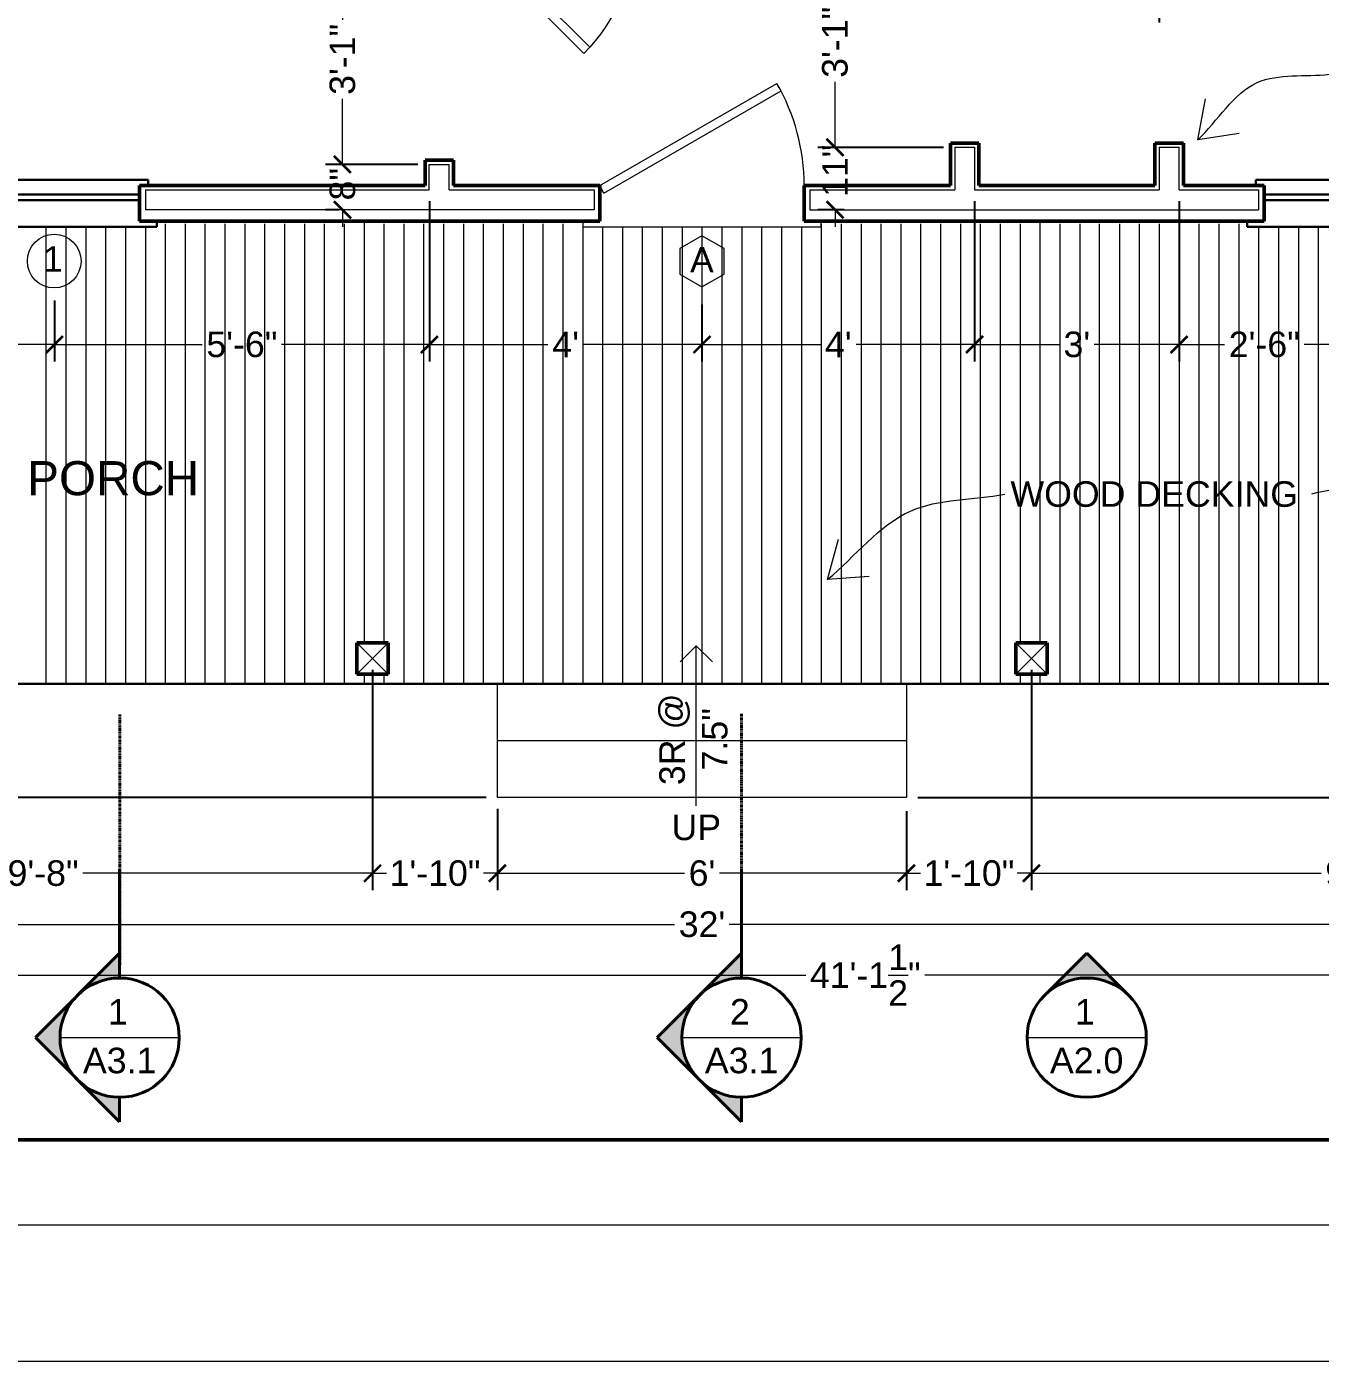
# Model space of a CAD drawing. Header units: inches. Extents: x -4969 to 16721, y 2489 to 24693.
# Drawn here: x 373.1 to 600.9, y 6902.5 to 7137.5 of the extents above; entities that cross this region are included whole.
import ezdxf

# ---------------------------------------------------------------- set-up
doc = ezdxf.new("R2010")
doc.units = ezdxf.units.IN
doc.header["$MEASUREMENT"] = 0
doc.linetypes.add('CENTER', pattern=[2, 1.25, -0.25, 0.25, -0.25])
doc.layers.get('0').update_dxf_attribs({"lineweight": 5})
doc.layers.add('0-NPLT', color=1, linetype='Continuous', plot=False)
for name, color, linetype, lineweight in [('1', 1, 'Continuous', 9), ('2', 6, 'Continuous', 20), ('3', 3, 'Continuous', 30), ('5', 4, 'Continuous', 50), ('A-DIMSx', 7, 'Continuous', 9), ('A-LINK', 7, 'Continuous', 40), ('A-SYMB', 7, 'Continuous', 20), ('A-TEXTx', 7, 'Continuous', 20)]:
    doc.layers.add(name, color=color, linetype=linetype, lineweight=lineweight)
doc.styles.get("Standard").update_dxf_attribs({"font": 'Arial.ttf'})
doc.dimstyles.get("Standard").update_dxf_attribs({"dimtxt": 3, "dimasz": 2, "dimexe": 0.03125, "dimexo": 0.0625, "dimgap": 0.03125, "dimtad": 0, "dimtoh": 1, "dimdec": 4, "dimlfac": 0.99985, "dimzin": 0, "dimdsep": 46, "dimlunit": 4, "dimtxsty": 'Standard', "dimblk": 'ARCHTICK', "dimblk1": 'ARCHTICK', "dimblk2": 'ARCHTICK', "dimcen": 0.09, "dimclrt": 256, "dimadec": 0, "dimazin": 0, "dimtfac": 1, "dimtdec": 4, "dimtofl": 0, "dimtmove": 0, "dimatfit": 3, "dimfxl": 1, "dimtolj": 1, "dimtzin": 0, "dimarcsym": 0})

# ---------------------------------------------------------------- blocks, each defined once
blk = doc.blocks.new('window plan 30')
at = {"layer": '1'}
for p, q in [((181.69, 1684.26), (181.69, 1680.76)), ((213.69, 1684.26), (213.69, 1680.76))]:
    blk.add_line(p, q, dxfattribs=at)
at = {"layer": '3'}
for p, q in [((181.19, 1685.01), (181.19, 1686.01)), ((181.19, 1686.01), (214.19, 1686.01)), ((214.19, 1686.01), (214.19, 1685.01)), ((212.69, 1683.48), (182.69, 1683.48)), ((212.69, 1682.48), (182.69, 1682.48)), ((179.69, 1677.76), (179.69, 1678.76)), ((215.69, 1678.76), (215.69, 1677.76)), ((215.69, 1677.76), (179.69, 1677.76))]:
    blk.add_line(p, q, dxfattribs=at)
at = {"layer": '5'}
for p, q in [((182.69, 1685.01), (182.69, 1678.76)), ((212.69, 1685.01), (212.69, 1678.76))]:
    blk.add_line(p, q, dxfattribs=at)
blk = doc.blocks.new('_ArchTick')
at = {"color": 0, "linetype": 'ByBlock', "lineweight": 0, "const_width": 0.15}
blk.add_lwpolyline([(-0.5, -0.5), (0.5, 0.5)], dxfattribs=at)
blk = doc.blocks.new('*D30')
at = {"layer": 'A-DIMSx', "color": 0, "lineweight": -2, "ltscale": 0.1, "transparency": 16777216}
for p, q in [((540, 7106.77), (540, 7078.55)), ((576, 7106.77), (576, 7078.55))]:
    blk.add_line(p, q, dxfattribs=at)
at = {"layer": 'A-DIMSx', "color": 0, "lineweight": 5, "ltscale": 0.1, "transparency": 16777216}
for p, q in [((540, 7081.55), (554.93, 7081.55)), ((576, 7081.55), (561.07, 7081.55))]:
    blk.add_line(p, q, dxfattribs=at)
at = {"layer": 'Defpoints', "color": 0, "ltscale": 0.1, "transparency": 16777216}
for p in [(540, 7108.77), (576, 7108.77), (576, 7081.55)]:
    blk.add_point(p, dxfattribs=at)
at = {"layer": 'A-DIMSx', "color": 0, "lineweight": 5, "ltscale": 0.1, "transparency": 16777216, "xscale": 3, "yscale": 3, "zscale": 3, "rotation": 180}
blk.add_blockref('_ArchTick', (540, 7081.55), dxfattribs=at)
at = {"layer": 'A-DIMSx', "color": 0, "lineweight": 5, "ltscale": 0.1, "transparency": 16777216, "xscale": 3, "yscale": 3, "zscale": 3}
blk.add_blockref('_ArchTick', (576, 7081.55), dxfattribs=at)
at = {"layer": 'A-DIMSx', "ltscale": 0.1, "transparency": 16777216, "insert": (558, 7081.55), "char_height": 4.5, "attachment_point": 5}
blk.add_mtext("\\A1;3'", dxfattribs=at)
blk = doc.blocks.new('*D31')
at = {"layer": 'A-DIMSx', "color": 0, "lineweight": -2, "ltscale": 0.1, "transparency": 16777216}
for p, q in [((300, 7103.27), (300, 6976.44)), ((684, 7103.27), (684, 6976.44))]:
    blk.add_line(p, q, dxfattribs=at)
at = {"layer": 'A-DIMSx', "color": 0, "lineweight": 5, "ltscale": 0.1, "transparency": 16777216}
for p, q in [((300, 6979.44), (487.18, 6979.44)), ((684, 6979.44), (496.81, 6979.44))]:
    blk.add_line(p, q, dxfattribs=at)
at = {"layer": 'Defpoints', "color": 0, "ltscale": 0.1, "transparency": 16777216}
for p in [(300, 7105.27), (684, 7105.27), (684, 6979.44)]:
    blk.add_point(p, dxfattribs=at)
at = {"layer": 'A-DIMSx', "color": 0, "lineweight": 5, "ltscale": 0.1, "transparency": 16777216, "xscale": 3, "yscale": 3, "zscale": 3}
for p, rotation in [((300, 6979.44), 270), ((684, 6979.44), 90)]:
    blk.add_blockref('_ArchTick', p, dxfattribs=dict(at, rotation=rotation))
at = {"layer": 'A-DIMSx', "ltscale": 0.1, "transparency": 16777216, "insert": (492, 6979.44), "char_height": 4.5, "attachment_point": 5}
blk.add_mtext("\\A1;32'", dxfattribs=at)
blk = doc.blocks.new('*D33')
at = {"layer": 'A-DIMSx', "color": 0, "lineweight": -2, "ltscale": 0.1, "transparency": 16777216}
for p, q in [((318, 7024.27), (318, 6985.44)), ((434, 7024.27), (434, 6985.44))]:
    blk.add_line(p, q, dxfattribs=at)
at = {"layer": 'A-DIMSx', "color": 0, "lineweight": 5, "ltscale": 0.1, "transparency": 16777216}
for p, q in [((318, 6988.44), (369.02, 6988.44)), ((434, 6988.44), (382.98, 6988.44))]:
    blk.add_line(p, q, dxfattribs=at)
at = {"layer": 'Defpoints', "color": 0, "ltscale": 0.1, "transparency": 16777216}
for p in [(318, 7026.27), (434, 7026.27), (434, 6988.44)]:
    blk.add_point(p, dxfattribs=at)
at = {"layer": 'A-DIMSx', "color": 0, "lineweight": 5, "ltscale": 0.1, "transparency": 16777216, "xscale": 3, "yscale": 3, "zscale": 3, "rotation": 180}
blk.add_blockref('_ArchTick', (318, 6988.44), dxfattribs=at)
at = {"layer": 'A-DIMSx', "color": 0, "lineweight": 5, "ltscale": 0.1, "transparency": 16777216, "xscale": 3, "yscale": 3, "zscale": 3}
blk.add_blockref('_ArchTick', (434, 6988.44), dxfattribs=at)
at = {"layer": 'A-DIMSx', "ltscale": 0.1, "transparency": 16777216, "insert": (376, 6988.44), "char_height": 4.5, "attachment_point": 5}
blk.add_mtext('\\A1;9\'-8"', dxfattribs=at)
blk = doc.blocks.new('*D34')
at = {"layer": 'A-DIMSx', "color": 0, "lineweight": -2, "ltscale": 0.1, "transparency": 16777216}
for p, q in [((434, 7024.27), (434, 6985.44)), ((456, 6999.76), (456, 6985.44))]:
    blk.add_line(p, q, dxfattribs=at)
at = {"layer": 'A-DIMSx', "color": 0, "lineweight": 5, "ltscale": 0.1, "transparency": 16777216}
for p, q in [((434, 6988.44), (436.48, 6988.44)), ((456, 6988.44), (453.51, 6988.44))]:
    blk.add_line(p, q, dxfattribs=at)
at = {"layer": 'Defpoints', "color": 0, "ltscale": 0.1, "transparency": 16777216}
for p in [(434, 7026.27), (456, 7001.76), (456, 6988.44)]:
    blk.add_point(p, dxfattribs=at)
at = {"layer": 'A-DIMSx', "color": 0, "lineweight": 5, "ltscale": 0.1, "transparency": 16777216, "xscale": 3, "yscale": 3, "zscale": 3, "rotation": 180}
blk.add_blockref('_ArchTick', (434, 6988.44), dxfattribs=at)
at = {"layer": 'A-DIMSx', "color": 0, "lineweight": 5, "ltscale": 0.1, "transparency": 16777216, "xscale": 3, "yscale": 3, "zscale": 3}
blk.add_blockref('_ArchTick', (456, 6988.44), dxfattribs=at)
at = {"layer": 'A-DIMSx', "ltscale": 0.1, "transparency": 16777216, "insert": (445, 6988.44), "char_height": 4.5, "attachment_point": 5}
blk.add_mtext('\\A1;1\'-10"', dxfattribs=at)
blk = doc.blocks.new('*D35')
at = {"layer": 'A-DIMSx', "color": 0, "lineweight": -2, "ltscale": 0.1, "transparency": 16777216}
for p, q in [((456, 6999.76), (456, 6985.44)), ((528, 6999.4), (528, 6985.44))]:
    blk.add_line(p, q, dxfattribs=at)
at = {"layer": 'A-DIMSx', "color": 0, "lineweight": 5, "ltscale": 0.1, "transparency": 16777216}
for p, q in [((456, 6988.44), (488.91, 6988.44)), ((528, 6988.44), (495.08, 6988.44))]:
    blk.add_line(p, q, dxfattribs=at)
at = {"layer": 'Defpoints', "color": 0, "ltscale": 0.1, "transparency": 16777216}
for p in [(456, 7001.76), (528, 7001.4), (528, 6988.44)]:
    blk.add_point(p, dxfattribs=at)
at = {"layer": 'A-DIMSx', "color": 0, "lineweight": 5, "ltscale": 0.1, "transparency": 16777216, "xscale": 3, "yscale": 3, "zscale": 3, "rotation": 180}
blk.add_blockref('_ArchTick', (456, 6988.44), dxfattribs=at)
at = {"layer": 'A-DIMSx', "color": 0, "lineweight": 5, "ltscale": 0.1, "transparency": 16777216, "xscale": 3, "yscale": 3, "zscale": 3}
blk.add_blockref('_ArchTick', (528, 6988.44), dxfattribs=at)
at = {"layer": 'A-DIMSx', "ltscale": 0.1, "transparency": 16777216, "insert": (492, 6988.44), "char_height": 4.5, "attachment_point": 5}
blk.add_mtext("\\A1;6'", dxfattribs=at)
blk = doc.blocks.new('*D36')
at = {"layer": 'A-DIMSx', "color": 0, "lineweight": -2, "ltscale": 0.1, "transparency": 16777216}
for p, q in [((550, 7024.27), (550, 6985.44)), ((528, 6999.4), (528, 6985.44))]:
    blk.add_line(p, q, dxfattribs=at)
at = {"layer": 'A-DIMSx', "color": 0, "lineweight": 5, "ltscale": 0.1, "transparency": 16777216}
for p, q in [((528, 6988.44), (530.48, 6988.44)), ((550, 6988.44), (547.51, 6988.44))]:
    blk.add_line(p, q, dxfattribs=at)
at = {"layer": 'Defpoints', "color": 0, "ltscale": 0.1, "transparency": 16777216}
for p in [(550, 7026.27), (528, 7001.4), (550, 6988.44)]:
    blk.add_point(p, dxfattribs=at)
at = {"layer": 'A-DIMSx', "color": 0, "lineweight": 5, "ltscale": 0.1, "transparency": 16777216, "xscale": 3, "yscale": 3, "zscale": 3, "rotation": 180}
blk.add_blockref('_ArchTick', (528, 6988.44), dxfattribs=at)
at = {"layer": 'A-DIMSx', "color": 0, "lineweight": 5, "ltscale": 0.1, "transparency": 16777216, "xscale": 3, "yscale": 3, "zscale": 3}
blk.add_blockref('_ArchTick', (550, 6988.44), dxfattribs=at)
at = {"layer": 'A-DIMSx', "ltscale": 0.1, "transparency": 16777216, "insert": (539, 6988.44), "char_height": 4.5, "attachment_point": 5}
blk.add_mtext('\\A1;1\'-10"', dxfattribs=at)
blk = doc.blocks.new('*D37')
at = {"layer": 'A-DIMSx', "color": 0, "lineweight": -2, "ltscale": 0.1, "transparency": 16777216}
for p, q in [((550, 7024.27), (550, 6985.44)), ((666, 7024.27), (666, 6985.44))]:
    blk.add_line(p, q, dxfattribs=at)
at = {"layer": 'A-DIMSx', "color": 0, "lineweight": 5, "ltscale": 0.1, "transparency": 16777216}
for p, q in [((550, 6988.44), (601.02, 6988.44)), ((666, 6988.44), (614.98, 6988.44))]:
    blk.add_line(p, q, dxfattribs=at)
at = {"layer": 'Defpoints', "color": 0, "ltscale": 0.1, "transparency": 16777216}
for p in [(550, 7026.27), (666, 7026.27), (666, 6988.44)]:
    blk.add_point(p, dxfattribs=at)
at = {"layer": 'A-DIMSx', "color": 0, "lineweight": 5, "ltscale": 0.1, "transparency": 16777216, "xscale": 3, "yscale": 3, "zscale": 3, "rotation": 180}
blk.add_blockref('_ArchTick', (550, 6988.44), dxfattribs=at)
at = {"layer": 'A-DIMSx', "color": 0, "lineweight": 5, "ltscale": 0.1, "transparency": 16777216, "xscale": 3, "yscale": 3, "zscale": 3}
blk.add_blockref('_ArchTick', (666, 6988.44), dxfattribs=at)
at = {"layer": 'A-DIMSx', "ltscale": 0.1, "transparency": 16777216, "insert": (608, 6988.44), "char_height": 4.5, "attachment_point": 5}
blk.add_mtext('\\A1;9\'-8"', dxfattribs=at)
blk = doc.blocks.new('*D39')
at = {"layer": 'A-DIMSx', "color": 0, "lineweight": -2, "ltscale": 0.1, "transparency": 16777216}
for p, q in [((576, 7106.77), (576, 7078.55)), ((606, 7089.28), (606, 7078.55))]:
    blk.add_line(p, q, dxfattribs=at)
at = {"layer": 'A-DIMSx', "color": 0, "lineweight": 5, "ltscale": 0.1, "transparency": 16777216}
for p, q in [((576, 7081.55), (583.98, 7081.55)), ((606, 7081.55), (598.02, 7081.55))]:
    blk.add_line(p, q, dxfattribs=at)
at = {"layer": 'Defpoints', "color": 0, "ltscale": 0.1, "transparency": 16777216}
for p in [(576, 7108.77), (606, 7091.28), (576, 7081.55)]:
    blk.add_point(p, dxfattribs=at)
at = {"layer": 'A-DIMSx', "color": 0, "lineweight": 5, "ltscale": 0.1, "transparency": 16777216, "xscale": 3, "yscale": 3, "zscale": 3, "rotation": 180}
blk.add_blockref('_ArchTick', (576, 7081.55), dxfattribs=at)
at = {"layer": 'A-DIMSx', "color": 0, "lineweight": 5, "ltscale": 0.1, "transparency": 16777216, "xscale": 3, "yscale": 3, "zscale": 3}
blk.add_blockref('_ArchTick', (606, 7081.55), dxfattribs=at)
at = {"layer": 'A-DIMSx', "ltscale": 0.1, "transparency": 16777216, "insert": (591, 7081.55), "char_height": 4.5, "attachment_point": 5}
blk.add_mtext('\\A1;2\'-6"', dxfattribs=at)
blk = doc.blocks.new('*D40')
at = {"layer": 'A-DIMSx', "color": 0, "lineweight": 5, "ltscale": 0.1, "transparency": 16777216}
for p, q in [((515.42, 7116.27), (515.42, 7119.27)), ((515.42, 7105.27), (515.42, 7102.27))]:
    blk.add_line(p, q, dxfattribs=at)
at = {"layer": 'A-DIMSx', "color": 0, "lineweight": -2, "ltscale": 0.1, "transparency": 16777216}
for p, q in [((534.5, 7116.27), (512.42, 7116.27)), ((517.06, 7105.27), (512.42, 7105.27))]:
    blk.add_line(p, q, dxfattribs=at)
at = {"layer": 'Defpoints', "color": 0, "ltscale": 0.1, "transparency": 16777216}
for p in [(515.42, 7116.27), (536.5, 7116.27), (519.06, 7105.27)]:
    blk.add_point(p, dxfattribs=at)
at = {"layer": 'A-DIMSx', "color": 0, "lineweight": 5, "ltscale": 0.1, "transparency": 16777216, "xscale": 3, "yscale": 3, "zscale": 3}
for p, rotation in [((515.42, 7116.27), 270), ((515.42, 7105.27), 90)]:
    blk.add_blockref('_ArchTick', p, dxfattribs=dict(at, rotation=rotation))
at = {"layer": 'A-DIMSx', "ltscale": 0.1, "transparency": 16777216, "insert": (515.42, 7112.15), "char_height": 4.5, "attachment_point": 5, "rotation": 90}
blk.add_mtext('\\A1;11"', dxfattribs=at)
blk = doc.blocks.new('*D41')
at = {"layer": 'A-DIMSx', "color": 0, "lineweight": -2, "ltscale": 0.1, "transparency": 16777216}
for p, q in [((534.5, 7153.27), (512.42, 7153.27)), ((534.5, 7116.27), (512.42, 7116.27))]:
    blk.add_line(p, q, dxfattribs=at)
at = {"layer": 'A-DIMSx', "color": 0, "lineweight": 5, "ltscale": 0.1, "transparency": 16777216}
for p, q in [((515.42, 7153.27), (515.42, 7141.75)), ((515.42, 7116.27), (515.42, 7127.8))]:
    blk.add_line(p, q, dxfattribs=at)
at = {"layer": 'Defpoints', "color": 0, "ltscale": 0.1, "transparency": 16777216}
for p in [(515.42, 7153.27), (536.5, 7153.27), (536.5, 7116.27)]:
    blk.add_point(p, dxfattribs=at)
at = {"layer": 'A-DIMSx', "color": 0, "lineweight": 5, "ltscale": 0.1, "transparency": 16777216, "xscale": 3, "yscale": 3, "zscale": 3}
for p, rotation in [((515.42, 7153.27), 90), ((515.42, 7116.27), 270)]:
    blk.add_blockref('_ArchTick', p, dxfattribs=dict(at, rotation=rotation))
at = {"layer": 'A-DIMSx', "ltscale": 0.1, "transparency": 16777216, "insert": (515.42, 7134.77), "char_height": 4.5, "attachment_point": 5, "rotation": 90}
blk.add_mtext('\\A1;3\'-1"', dxfattribs=at)
blk = doc.blocks.new('*D50')
at = {"layer": 'A-DIMSx', "color": 0, "lineweight": -2, "ltscale": 0.1, "transparency": 16777216}
for p, q in [((572.5, 7151.02), (572.5, 7138.26)), ((680.5, 7124.27), (680.5, 7144.26))]:
    blk.add_line(p, q, dxfattribs=at)
at = {"layer": 'A-DIMSx', "color": 0, "lineweight": 5, "ltscale": 0.1, "transparency": 16777216}
for p, q in [((572.5, 7141.26), (623.43, 7141.26)), ((680.5, 7141.26), (629.57, 7141.26))]:
    blk.add_line(p, q, dxfattribs=at)
at = {"layer": 'Defpoints', "color": 0, "ltscale": 0.1, "transparency": 16777216}
for p in [(572.5, 7153.02), (680.5, 7141.26), (680.5, 7122.27)]:
    blk.add_point(p, dxfattribs=at)
at = {"layer": 'A-DIMSx', "color": 0, "lineweight": 5, "ltscale": 0.1, "transparency": 16777216, "xscale": 3, "yscale": 3, "zscale": 3, "rotation": 180}
blk.add_blockref('_ArchTick', (572.5, 7141.26), dxfattribs=at)
at = {"layer": 'A-DIMSx', "color": 0, "lineweight": 5, "ltscale": 0.1, "transparency": 16777216, "xscale": 3, "yscale": 3, "zscale": 3}
blk.add_blockref('_ArchTick', (680.5, 7141.26), dxfattribs=at)
at = {"layer": 'A-DIMSx', "ltscale": 0.1, "transparency": 16777216, "insert": (626.5, 7141.26), "char_height": 4.5, "attachment_point": 5}
blk.add_mtext("\\A1;9'", dxfattribs=at)
blk = doc.blocks.new('Elevation Callout - 1')
at = {"layer": 'A-LINK', "ltscale": 0.1}
blk.add_hatch(color=152, dxfattribs=at).paths.add_polyline_path([(2031.59, 7377.65), (2039.01, 7370.23), (2046.43, 7377.65, -0.198912), (2039.01, 7374.58, -0.198912)])
at = {"layer": 'A-LINK', "color": 152, "ltscale": 0.1}
for q in [(2031.59, 7377.65), (2046.43, 7377.65)]:
    blk.add_line((2039.01, 7370.23), q, dxfattribs=at)
blk.add_circle((2039.01, 7385.08), 10.5, dxfattribs=at)
blk = doc.blocks.new('Section Callout')
at = {"layer": 'A-LINK', "ltscale": 0.1}
h = blk.add_hatch(color=152, dxfattribs=at)
h.paths.add_polyline_path([(1891.06, 7392.5), (1883.64, 7385.08), (1891.06, 7377.65, -0.198912), (1887.98, 7385.08, -0.198912)])
h.paths.add_polyline_path([(1898.48, 7399.92), (1891.06, 7392.5, -0.198912), (1898.48, 7395.58)])
h.paths.add_polyline_path([(1891.06, 7377.65), (1898.48, 7370.23), (1898.48, 7374.58, -0.198912)])
at = {"layer": 'A-LINK', "color": 152, "ltscale": 0.1}
for p, q in [((1883.64, 7385.08), (1898.48, 7399.92)), ((1898.48, 7399.92), (1898.48, 7395.58)), ((1883.64, 7385.08), (1898.48, 7370.23)), ((1898.48, 7374.58), (1898.48, 7370.23)), ((1898.48, 7370.23), (1898.48, 7355.49))]:
    blk.add_line(p, q, dxfattribs=at)
blk.add_circle((1898.48, 7385.08), 10.5, dxfattribs=at)
blk = doc.blocks.new('door plan 36 thirdclosed')
at = {"layer": '1'}
for p, q in [((6155.71, 1261.81), (6155.71, 1265.31)), ((6193.71, 1261.81), (6193.71, 1265.31))]:
    blk.add_line(p, q, dxfattribs=at)
at = {"layer": '1', "lineweight": 5, "ltscale": 0.1}
for p, q in [((6191.96, 1262.36), (6160.78, 1244.36)), ((6191.96, 1262.36), (6192.71, 1261.06)), ((6192.71, 1261.06), (6161.53, 1243.06))]:
    blk.add_line(p, q, dxfattribs=at)
at = {"layer": '1'}
blk.add_arc((6192.71, 1261.06), 36, 180, 210, dxfattribs=at)
at = {"layer": '2'}
for p, q in [((6195.71, 1268.31), (6153.71, 1268.31)), ((6153.71, 1268.31), (6153.71, 1267.31)), ((6195.71, 1267.31), (6195.71, 1268.31))]:
    blk.add_line(p, q, dxfattribs=at)
at = {"layer": '5'}
for p, q in [((6156.71, 1261.06), (6156.71, 1267.31)), ((6192.71, 1261.06), (6192.71, 1267.31))]:
    blk.add_line(p, q, dxfattribs=at)
blk = doc.blocks.new('*D100')
at = {"layer": 'A-DIMSx', "color": 0, "lineweight": -2, "ltscale": 0.1, "transparency": 16777216}
for p, q in [((540, 7106.77), (540, 7078.55)), ((492, 7088.59), (492, 7078.55))]:
    blk.add_line(p, q, dxfattribs=at)
at = {"layer": 'A-DIMSx', "color": 0, "lineweight": 5, "ltscale": 0.1, "transparency": 16777216}
for p, q in [((492, 7081.55), (512.84, 7081.55)), ((540, 7081.55), (519.16, 7081.55))]:
    blk.add_line(p, q, dxfattribs=at)
at = {"layer": 'Defpoints', "color": 0, "ltscale": 0.1, "transparency": 16777216}
for p in [(540, 7108.77), (492, 7090.59), (492, 7081.55)]:
    blk.add_point(p, dxfattribs=at)
at = {"layer": 'A-DIMSx', "color": 0, "lineweight": 5, "ltscale": 0.1, "transparency": 16777216, "xscale": 3, "yscale": 3, "zscale": 3, "rotation": 180}
blk.add_blockref('_ArchTick', (492, 7081.55), dxfattribs=at)
at = {"layer": 'A-DIMSx', "color": 0, "lineweight": 5, "ltscale": 0.1, "transparency": 16777216, "xscale": 3, "yscale": 3, "zscale": 3}
blk.add_blockref('_ArchTick', (540, 7081.55), dxfattribs=at)
at = {"layer": 'A-DIMSx', "ltscale": 0.1, "transparency": 16777216, "insert": (516, 7081.55), "char_height": 4.5, "attachment_point": 5}
blk.add_mtext("\\A1;4'", dxfattribs=at)
blk = doc.blocks.new('*D101')
at = {"layer": 'A-DIMSx', "color": 0, "lineweight": -2, "ltscale": 0.1, "transparency": 16777216}
for p, q in [((444, 7106.77), (444, 7078.55)), ((492, 7088.59), (492, 7078.55))]:
    blk.add_line(p, q, dxfattribs=at)
at = {"layer": 'A-DIMSx', "color": 0, "lineweight": 5, "ltscale": 0.1, "transparency": 16777216}
for p, q in [((444, 7081.55), (464.84, 7081.55)), ((492, 7081.55), (471.16, 7081.55))]:
    blk.add_line(p, q, dxfattribs=at)
at = {"layer": 'Defpoints', "color": 0, "ltscale": 0.1, "transparency": 16777216}
for p in [(444, 7108.77), (492, 7090.59), (444, 7081.55)]:
    blk.add_point(p, dxfattribs=at)
at = {"layer": 'A-DIMSx', "color": 0, "lineweight": 5, "ltscale": 0.1, "transparency": 16777216, "xscale": 3, "yscale": 3, "zscale": 3, "rotation": 180}
blk.add_blockref('_ArchTick', (444, 7081.55), dxfattribs=at)
at = {"layer": 'A-DIMSx', "color": 0, "lineweight": 5, "ltscale": 0.1, "transparency": 16777216, "xscale": 3, "yscale": 3, "zscale": 3}
blk.add_blockref('_ArchTick', (492, 7081.55), dxfattribs=at)
at = {"layer": 'A-DIMSx', "ltscale": 0.1, "transparency": 16777216, "insert": (468, 7081.55), "char_height": 4.5, "attachment_point": 5}
blk.add_mtext("\\A1;4'", dxfattribs=at)
blk = doc.blocks.new('*D102')
at = {"layer": 'A-DIMSx', "color": 0, "lineweight": -2, "ltscale": 0.1, "transparency": 16777216}
for p, q in [((444, 7106.77), (444, 7078.55)), ((378, 7089.28), (378, 7078.55))]:
    blk.add_line(p, q, dxfattribs=at)
at = {"layer": 'A-DIMSx', "color": 0, "lineweight": 5, "ltscale": 0.1, "transparency": 16777216}
for p, q in [((378, 7081.55), (404.02, 7081.55)), ((444, 7081.55), (417.98, 7081.55))]:
    blk.add_line(p, q, dxfattribs=at)
at = {"layer": 'Defpoints', "color": 0, "ltscale": 0.1, "transparency": 16777216}
for p in [(444, 7108.77), (378, 7091.28), (378, 7081.55)]:
    blk.add_point(p, dxfattribs=at)
at = {"layer": 'A-DIMSx', "color": 0, "lineweight": 5, "ltscale": 0.1, "transparency": 16777216, "xscale": 3, "yscale": 3, "zscale": 3, "rotation": 180}
blk.add_blockref('_ArchTick', (378, 7081.55), dxfattribs=at)
at = {"layer": 'A-DIMSx', "color": 0, "lineweight": 5, "ltscale": 0.1, "transparency": 16777216, "xscale": 3, "yscale": 3, "zscale": 3}
blk.add_blockref('_ArchTick', (444, 7081.55), dxfattribs=at)
at = {"layer": 'A-DIMSx', "ltscale": 0.1, "transparency": 16777216, "insert": (411, 7081.55), "char_height": 4.5, "attachment_point": 5}
blk.add_mtext('\\A1;5\'-6"', dxfattribs=at)
blk = doc.blocks.new('*D103')
at = {"layer": 'A-DIMSx', "color": 0, "lineweight": -2, "ltscale": 0.1, "transparency": 16777216}
for p, q in [((300, 7103.21), (300, 7078.55)), ((378, 7089.28), (378, 7078.55))]:
    blk.add_line(p, q, dxfattribs=at)
at = {"layer": 'A-DIMSx', "color": 0, "lineweight": 5, "ltscale": 0.1, "transparency": 16777216}
for p, q in [((300, 7081.55), (332, 7081.55)), ((378, 7081.55), (345.99, 7081.55))]:
    blk.add_line(p, q, dxfattribs=at)
at = {"layer": 'Defpoints', "color": 0, "ltscale": 0.1, "transparency": 16777216}
for p in [(300, 7105.21), (378, 7091.28), (300, 7081.55)]:
    blk.add_point(p, dxfattribs=at)
at = {"layer": 'A-DIMSx', "color": 0, "lineweight": 5, "ltscale": 0.1, "transparency": 16777216, "xscale": 3, "yscale": 3, "zscale": 3, "rotation": 180}
blk.add_blockref('_ArchTick', (300, 7081.55), dxfattribs=at)
at = {"layer": 'A-DIMSx', "color": 0, "lineweight": 5, "ltscale": 0.1, "transparency": 16777216, "xscale": 3, "yscale": 3, "zscale": 3}
blk.add_blockref('_ArchTick', (378, 7081.55), dxfattribs=at)
at = {"layer": 'A-DIMSx', "ltscale": 0.1, "transparency": 16777216, "insert": (339, 7081.55), "char_height": 4.5, "attachment_point": 5}
blk.add_mtext('\\A1;6\'-6"', dxfattribs=at)
blk = doc.blocks.new('*D109')
at = {"layer": 'A-DIMSx', "color": 0, "lineweight": 5, "ltscale": 0.1, "transparency": 16777216}
for p, q in [((428.71, 7113.27), (428.71, 7116.27)), ((428.71, 7105.27), (428.71, 7102.27))]:
    blk.add_line(p, q, dxfattribs=at)
at = {"layer": 'A-DIMSx', "color": 0, "lineweight": -2, "ltscale": 0.1, "transparency": 16777216}
for p, q in [((442, 7113.27), (425.71, 7113.27)), ((428.08, 7105.27), (425.71, 7105.27))]:
    blk.add_line(p, q, dxfattribs=at)
at = {"layer": 'Defpoints', "color": 0, "ltscale": 0.1, "transparency": 16777216}
for p in [(428.71, 7113.27), (444, 7113.27), (430.08, 7105.27)]:
    blk.add_point(p, dxfattribs=at)
at = {"layer": 'A-DIMSx', "color": 0, "lineweight": 5, "ltscale": 0.1, "transparency": 16777216, "xscale": 3, "yscale": 3, "zscale": 3}
for p, rotation in [((428.71, 7113.27), 270), ((428.71, 7105.27), 90)]:
    blk.add_blockref('_ArchTick', p, dxfattribs=dict(at, rotation=rotation))
at = {"layer": 'A-DIMSx', "ltscale": 0.1, "transparency": 16777216, "insert": (428.71, 7109.78), "char_height": 4.5, "attachment_point": 5, "rotation": 90}
blk.add_mtext('\\A1;8"', dxfattribs=at)
blk = doc.blocks.new('*D110')
at = {"layer": 'A-DIMSx', "color": 0, "lineweight": -2, "ltscale": 0.1, "transparency": 16777216}
for p, q in [((442, 7150.27), (425.71, 7150.27)), ((442, 7113.27), (425.71, 7113.27))]:
    blk.add_line(p, q, dxfattribs=at)
at = {"layer": 'A-DIMSx', "color": 0, "lineweight": 5, "ltscale": 0.1, "transparency": 16777216}
for p, q in [((428.71, 7150.27), (428.71, 7138.75)), ((428.71, 7113.27), (428.71, 7124.8))]:
    blk.add_line(p, q, dxfattribs=at)
at = {"layer": 'Defpoints', "color": 0, "ltscale": 0.1, "transparency": 16777216}
for p in [(428.71, 7150.27), (444, 7150.27), (444, 7113.27)]:
    blk.add_point(p, dxfattribs=at)
at = {"layer": 'A-DIMSx', "color": 0, "lineweight": 5, "ltscale": 0.1, "transparency": 16777216, "xscale": 3, "yscale": 3, "zscale": 3}
for p, rotation in [((428.71, 7150.27), 90), ((428.71, 7113.27), 270)]:
    blk.add_blockref('_ArchTick', p, dxfattribs=dict(at, rotation=rotation))
at = {"layer": 'A-DIMSx', "ltscale": 0.1, "transparency": 16777216, "insert": (428.71, 7131.77), "char_height": 4.5, "attachment_point": 5, "rotation": 90}
blk.add_mtext('\\A1;3\'-1"', dxfattribs=at)
blk = doc.blocks.new('BORDER 11X17')
at = {"layer": '0-NPLT', "lineweight": 9, "ltscale": 0.1}
blk.add_lwpolyline([(29864.74, -10461.77), (29048.74, -10461.77), (29048.74, -10989.77), (29864.74, -10989.77), (29864.74, -10461.77)], dxfattribs=at)
blk.add_lwpolyline([(29792.74, -10473.77), (29078.74, -10473.77), (29078.74, -10977.77), (29792.74, -10977.77)], close=True, dxfattribs=at)
blk = doc.blocks.new('*D489')
at = {"layer": 'A-DIMSx', "color": 0, "lineweight": -2, "ltscale": 0.1, "transparency": 16777216}
for p, q in [((274, 7171.27), (274, 6967.5)), ((767.5, 7019.77), (767.5, 6967.5))]:
    blk.add_line(p, q, dxfattribs=at)
at = {"layer": 'A-DIMSx', "color": 0, "lineweight": 5, "ltscale": 0.1, "transparency": 16777216}
for p, q in [((274, 6970.5), (510.29, 6970.5)), ((767.5, 6970.5), (531.21, 6970.5))]:
    blk.add_line(p, q, dxfattribs=at)
at = {"layer": 'Defpoints', "color": 0, "ltscale": 0.1, "transparency": 16777216}
for p in [(274, 7173.27), (767.5, 7021.77), (274, 6970.5)]:
    blk.add_point(p, dxfattribs=at)
at = {"layer": 'A-DIMSx', "color": 0, "lineweight": 5, "ltscale": 0.1, "transparency": 16777216, "xscale": 3, "yscale": 3, "zscale": 3, "rotation": 180}
blk.add_blockref('_ArchTick', (274, 6970.5), dxfattribs=at)
at = {"layer": 'A-DIMSx', "color": 0, "lineweight": 5, "ltscale": 0.1, "transparency": 16777216, "xscale": 3, "yscale": 3, "zscale": 3}
blk.add_blockref('_ArchTick', (767.5, 6970.5), dxfattribs=at)
at = {"layer": 'A-DIMSx', "ltscale": 0.1, "transparency": 16777216, "insert": (520.75, 6970.5), "char_height": 4.5, "attachment_point": 5}
blk.add_mtext('\\A1;41\'-1{\\H1x;\\S1/2;}"', dxfattribs=at)
blk = doc.blocks.new('*D492')
at = {"layer": 'A-DIMSx', "color": 0, "lineweight": -2, "ltscale": 0.1, "transparency": 16777216}
for p, q in [((655.22, 7873.27), (813.17, 7873.27)), ((530, 7001.77), (813.17, 7001.77))]:
    blk.add_line(p, q, dxfattribs=at)
at = {"layer": 'A-DIMSx', "color": 0, "lineweight": 5, "ltscale": 0.1, "transparency": 16777216}
for p, q in [((810.17, 7873.27), (810.17, 7447.88)), ((810.17, 7001.77), (810.17, 7427.17))]:
    blk.add_line(p, q, dxfattribs=at)
at = {"layer": 'Defpoints', "color": 0, "ltscale": 0.1, "transparency": 16777216}
for p in [(653.22, 7873.27), (810.17, 7873.27), (528, 7001.77)]:
    blk.add_point(p, dxfattribs=at)
at = {"layer": 'A-DIMSx', "color": 0, "lineweight": 5, "ltscale": 0.1, "transparency": 16777216, "xscale": 3, "yscale": 3, "zscale": 3}
for p, rotation in [((810.17, 7873.27), 90), ((810.17, 7001.77), 270)]:
    blk.add_blockref('_ArchTick', p, dxfattribs=dict(at, rotation=rotation))
at = {"layer": 'A-DIMSx', "ltscale": 0.1, "transparency": 16777216, "insert": (810.17, 7437.52), "char_height": 4.5, "attachment_point": 5, "rotation": 90}
blk.add_mtext('\\A1;72\'-7{\\H1x;\\S1/2;}"', dxfattribs=at)
blk = doc.blocks.new('*D504')
at = {"layer": 'A-DIMSx', "color": 0, "lineweight": -2, "ltscale": 0.1, "transparency": 16777216}
for p, q in [((361.47, 7873.27), (215.06, 7873.27)), ((454, 7001.77), (215.06, 7001.77))]:
    blk.add_line(p, q, dxfattribs=at)
at = {"layer": 'A-DIMSx', "color": 0, "lineweight": 5, "ltscale": 0.1, "transparency": 16777216}
for p, q in [((218.06, 7873.27), (218.06, 7447.88)), ((218.06, 7001.77), (218.06, 7427.17))]:
    blk.add_line(p, q, dxfattribs=at)
at = {"layer": 'Defpoints', "color": 0, "ltscale": 0.1, "transparency": 16777216}
for p in [(218.06, 7873.27), (363.47, 7873.27), (456, 7001.77)]:
    blk.add_point(p, dxfattribs=at)
at = {"layer": 'A-DIMSx', "color": 0, "lineweight": 5, "ltscale": 0.1, "transparency": 16777216, "xscale": 3, "yscale": 3, "zscale": 3}
for p, rotation in [((218.06, 7873.27), 90), ((218.06, 7001.77), 270)]:
    blk.add_blockref('_ArchTick', p, dxfattribs=dict(at, rotation=rotation))
at = {"layer": 'A-DIMSx', "ltscale": 0.1, "transparency": 16777216, "insert": (218.06, 7437.52), "char_height": 4.5, "attachment_point": 5, "rotation": 90}
blk.add_mtext('\\A1;72\'-7{\\H1x;\\S1/2;}"', dxfattribs=at)
blk = doc.blocks.new('door plan 30')
at = {"layer": '1'}
for p, q in [((362.69, 1685.26), (359.19, 1685.26)), ((363.44, 1684.26), (362.38, 1683.2)), ((362.38, 1683.2), (383.57, 1662.01)), ((363.44, 1684.26), (384.65, 1663.05)), ((362.69, 1653.26), (359.19, 1653.26))]:
    blk.add_line(p, q, dxfattribs=at)
blk.add_arc((363.44, 1684.26), 30, 270, 315, dxfattribs=at)
at = {"layer": '5'}
for p, q in [((358.44, 1684.26), (363.44, 1684.26)), ((358.44, 1654.26), (363.44, 1654.26))]:
    blk.add_line(p, q, dxfattribs=at)

msp = doc.modelspace()

# ---------------------------------------------------------------- linework, layer by layer
at = {"layer": '1'}
for p, q in [((536.4965993, 7116.2747155), (536.4965993, 7108.7747155)), ((536.4965993, 7116.2747155), (539.9965993, 7116.2747155)), ((539.9965993, 7116.2747155), (539.9965993, 7108.7747155)), ((572.4965993, 7116.2747155), (572.4965993, 7108.7747155)), ((572.4965993, 7116.2747155), (575.9965993, 7116.2747155)), ((575.9965993, 7108.7747155), (575.9965993, 7116.2747155)), ((443.9965993, 7108.7747155), (443.9965993, 7113.2747155)), ((443.9965993, 7113.2747155), (447.4965993, 7113.2747155)), ((447.4965993, 7108.7747155), (447.4965993, 7113.2747155)), ((393.9965993, 7108.7747155), (443.9965993, 7108.7747155)), ((447.4965993, 7108.7747155), (472.9965993, 7108.7747155)), ((510.9965993, 7108.7747155), (536.4965993, 7108.7747155)), ((539.9965993, 7108.7747155), (572.4965993, 7108.7747155)), ((575.9965993, 7108.7747155), (589.9965993, 7108.7747155)), ((472.9965993, 7105.2747155), (393.9965993, 7105.2747155)), ((510.9965993, 7105.2747155), (589.9965993, 7105.2747155)), ((376.4965993, 7102.2747155), (376.4965993, 7021.7747164)), ((379.9965993, 7102.2747155), (379.9965993, 7021.7747164)), ((383.4965993, 7102.2747155), (383.4965993, 7021.7747164)), ((386.9965993, 7102.2747155), (386.9965993, 7021.7747164)), ((390.4965993, 7102.2747155), (390.4965993, 7021.7747164)), ((393.9965993, 7102.2747155), (393.9965993, 7021.7747164)), ((397.4965993, 7102.7747164), (397.4965993, 7021.7747164)), ((400.9965993, 7102.7747164), (400.9965993, 7021.7747164)), ((404.4965993, 7102.7747164), (404.4965993, 7021.7747164)), ((407.9965993, 7102.7747164), (407.9965993, 7021.7747164)), ((411.4965993, 7102.7747164), (411.4965993, 7021.7747164)), ((414.9965993, 7102.7747164), (414.9965993, 7021.7747164)), ((418.4965993, 7102.7747164), (418.4965993, 7021.7747164)), ((421.9965993, 7102.7747164), (421.9965993, 7021.7747164)), ((425.4965993, 7102.7747164), (425.4965993, 7021.7747164)), ((428.9965993, 7102.7747164), (428.9965993, 7021.7747164)), ((432.4965993, 7103.2747155), (432.4965993, 7029.0247155)), ((435.9965993, 7102.7747164), (435.9965993, 7029.0247155)), ((439.4965993, 7102.7747164), (439.4965993, 7021.7747164)), ((442.9965993, 7102.7747164), (442.9965993, 7021.7747164)), ((446.4965993, 7102.7747164), (446.4965993, 7021.7747164)), ((449.9965993, 7102.7747164), (449.9965993, 7021.7747164)), ((453.4965993, 7102.7747164), (453.4965993, 7021.7747164)), ((456.9965993, 7102.7747164), (456.9965993, 7021.7747164)), ((460.4965993, 7102.7747164), (460.4965993, 7021.7747164)), ((463.9965993, 7102.7747164), (463.9965993, 7021.7747164)), ((467.4965993, 7102.7747164), (467.4965993, 7021.7747164)), ((470.9965993, 7102.7747164), (470.9965993, 7021.7747164)), ((474.4965993, 7102.2747155), (474.4965993, 7021.7747164)), ((477.9965993, 7102.2747155), (477.9965993, 7021.7747164)), ((481.4965993, 7102.2747155), (481.4965993, 7021.7747164)), ((484.9965993, 7102.2747155), (484.9965993, 7021.7747164)), ((488.4965993, 7102.2747155), (488.4965993, 7021.7747164)), ((491.9965993, 7102.2747155), (491.9965993, 7021.7747164)), ((495.4965993, 7102.2747155), (495.4965993, 7021.7747164)), ((498.9965993, 7102.2747155), (498.9965993, 7021.7747164)), ((502.4965993, 7102.2747155), (502.4965993, 7021.7747164)), ((505.9965993, 7102.2747155), (505.9965993, 7021.7747164)), ((509.4965993, 7102.2747155), (509.4965993, 7021.7747164)), ((512.9965993, 7102.7747164), (512.9965993, 7021.7747164)), ((516.4965993, 7102.7747164), (516.4965993, 7021.7747164)), ((519.9965993, 7102.7747164), (519.9965993, 7021.7747164)), ((523.4965993, 7102.7747164), (523.4965993, 7021.7747164)), ((526.9965993, 7102.7747164), (526.9965993, 7021.7747164)), ((530.4965993, 7102.7747164), (530.4965993, 7021.7747164)), ((533.9965993, 7102.7747164), (533.9965993, 7021.7747164)), ((537.4965993, 7102.7747164), (537.4965993, 7021.7747164)), ((540.9965993, 7102.7747164), (540.9965993, 7021.7747164)), ((544.4965993, 7102.7747164), (544.4965993, 7021.7747164)), ((547.9965993, 7102.7747164), (547.9965993, 7029.0247155)), ((551.4965993, 7103.2747155), (551.4965993, 7029.0247155)), ((554.9965993, 7102.7747164), (554.9965993, 7021.7747164)), ((558.4965993, 7102.7747164), (558.4965993, 7021.7747164)), ((561.9965993, 7021.7747164), (561.9965993, 7102.7747164)), ((565.4965993, 7102.7747164), (565.4965993, 7021.7747164)), ((568.9965993, 7102.7747164), (568.9965993, 7021.7747164)), ((572.4965993, 7102.7747164), (572.4965993, 7021.7747164)), ((575.9965993, 7102.7747164), (575.9965993, 7021.7747164)), ((579.4965993, 7102.7747164), (579.4965993, 7021.7747164)), ((582.9965993, 7102.7747164), (582.9965993, 7021.7747164)), ((586.4965993, 7102.7747164), (586.4965993, 7021.7747164)), ((589.9965993, 7102.2747155), (589.9965993, 7021.7747164)), ((593.4965993, 7102.2747155), (593.4965993, 7021.7747164)), ((596.9965993, 7102.2747155), (596.9965993, 7021.7747164)), ((600.4965993, 7102.2747155), (600.4965993, 7021.7747164)), ((432.4965993, 7023.5247155), (432.4965993, 7021.7747164)), ((435.9965993, 7023.5247155), (435.9965993, 7021.7747164)), ((547.9965993, 7023.5247155), (547.9965993, 7021.7747164)), ((551.4965993, 7023.5247155), (551.4965993, 7021.7747164))]:
    msp.add_line(p, q, dxfattribs=at)
at = {"layer": '2', "ltscale": 0.25}
for p, q in [((431.2465993, 7029.0247155), (436.7465993, 7023.5247155)), ((436.7465993, 7029.0247155), (431.2465993, 7023.5247155)), ((547.2465993, 7029.0247155), (552.7465993, 7023.5247155)), ((552.7465993, 7029.0247155), (547.2465993, 7023.5247155))]:
    msp.add_line(p, q, dxfattribs=at)
at = {"layer": '2'}
for p, q in [((455.9965993, 7001.7747164), (455.9965993, 7021.7747164)), ((527.9965993, 7021.7747164), (527.9965993, 7001.7747164)), ((527.9965993, 7011.7747164), (455.9965993, 7011.7747164)), ((527.9965993, 7001.7747164), (455.9965993, 7001.7747164))]:
    msp.add_line(p, q, dxfattribs=at)
at = {"layer": '2', "color": 152, "ltscale": 0.1}
for p, q in [((378.9814717, 6959.5008975), (399.9814717, 6959.5008975)), ((488.4765176, 6959.5008975), (509.4765176, 6959.5008975)), ((549.2286953, 6959.5008975), (570.2286953, 6959.5008975))]:
    msp.add_line(p, q, dxfattribs=at)
at = {"layer": '3'}
msp.add_line((767.4965993, 7021.7747164), (313.4965993, 7021.7747164), dxfattribs=at)
at = {"layer": '5'}
for p, q in [((535.7465993, 7117.0247155), (540.7465993, 7117.0247155)), ((535.7465993, 7117.0247155), (535.7465993, 7109.5247155)), ((540.7465993, 7117.0247155), (540.7465993, 7109.5247155)), ((571.7465993, 7117.0247155), (576.7465993, 7117.0247155)), ((571.7465993, 7117.0247155), (571.7465993, 7109.5247155)), ((576.7465993, 7117.0247155), (576.7465993, 7109.5247155)), ((443.2465993, 7114.0247155), (448.2465993, 7114.0247155)), ((443.2465993, 7109.5247155), (443.2465993, 7114.0247155)), ((448.2465993, 7114.0247155), (448.2465993, 7109.5247155)), ((392.9965993, 7109.5247155), (443.2465993, 7109.5247155)), ((448.2465993, 7109.5247155), (473.9965993, 7109.5247155)), ((509.9965993, 7109.5247155), (535.7465993, 7109.5247155)), ((540.7465993, 7109.5247155), (571.7465993, 7109.5247155)), ((590.9965993, 7109.5247155), (576.7465993, 7109.5247155)), ((473.9965993, 7103.2747155), (392.9965993, 7103.2747155)), ((509.9965993, 7103.2747155), (590.9965993, 7103.2747155)), ((431.2465993, 7029.0247155), (431.2465993, 7023.5247155)), ((436.7465993, 7029.0247155), (431.2465993, 7029.0247155)), ((436.7465993, 7029.0247155), (436.7465993, 7023.5247155)), ((547.2465993, 7029.0247155), (547.2465993, 7023.5247155)), ((552.7465993, 7029.0247155), (547.2465993, 7029.0247155)), ((552.7465993, 7029.0247155), (552.7465993, 7023.5247155)), ((431.2465993, 7023.5247155), (436.7465993, 7023.5247155)), ((547.2465993, 7023.5247155), (552.7465993, 7023.5247155))]:
    msp.add_line(p, q, dxfattribs=at)
at = {"layer": '5', "ltscale": 0.1}
msp.add_line((169.4652443, 6941.5112901), (809.9965993, 6941.5112901), dxfattribs=at)
at = {"layer": 'A-LINK', "color": 152, "linetype": 'CENTER', "ltscale": 0.15}
for p, q in [((389.4814717, 6972.2288195), (389.4814717, 7016.4638058)), ((498.9765176, 6975.1901109), (498.9765176, 7016.5672065))]:
    msp.add_line(p, q, dxfattribs=at)
at = {"layer": 'A-SYMB', "ltscale": 0.1}
msp.add_lwpolyline([(495.8989797, 7098.4290171), (492.0018654, 7100.6790171), (488.1047511, 7098.4290171), (488.1047511, 7093.9290171), (492.0018654, 7091.6790171), (495.8989797, 7093.9290171)], close=True, dxfattribs=at)
at = {"layer": 'A-SYMB', "ltscale": 0.25}
msp.add_circle((377.952735, 7096.241696), 4.729898, dxfattribs=at)
at = {"layer": 'A-TEXTx', "ltscale": 0.25}
msp.add_lwpolyline([(490.9932441, 7000.3350993), (490.9932441, 7028.4944308), (493.8216712, 7025.6660037), (490.9932441, 7028.4944308), (488.164817, 7025.6660037)], dxfattribs=at)

# ---------------------------------------------------------------- block references
at = {"ltscale": 0.1, "xscale": 2, "yscale": 2, "zscale": 2}
msp.add_blockref('BORDER 11X17', (-58013.4783869, 28882.0450796), dxfattribs=at)
msp.add_blockref('window plan 30', (180.3075473, 5424.5151403))
at = {"xscale": -1}
msp.add_blockref('window plan 30', (803.6856513, 5424.5151403), dxfattribs=at)
at = {"color": 152, "ltscale": 0.1, "xscale": -1, "rotation": 180}
for name, p in [('Section Callout', (-1509.0034792, 14344.5764811)), ('Section Callout', (-1399.5084333, 14344.5764811)), ('Elevation Callout - 1', (-1479.281336, 14344.5764811))]:
    msp.add_blockref(name, p, dxfattribs=at)
at = {"layer": '2', "xscale": -1, "rotation": 90}
msp.add_blockref('door plan 30', (2134.2561745, 7517.4637675), dxfattribs=at)
at = {"layer": '2', "ltscale": 0.1, "rotation": 180}
msp.add_blockref('door plan 36 thirdclosed', (6666.7070677, 8370.5877585), dxfattribs=at)

# ---------------------------------------------------------------- texts
at = {"layer": 'A-LINK', "color": 152, "ltscale": 0.1, "attachment_point": 5}
for s, insert, char_height, width in [('{1}', (389.1713286, 6964.0442485), 4.5, 9.771161836), ('2', (498.6663745, 6964.0442485), 4.5, 9.771161836), ('{1}', (559.4185519, 6964.0442485), 4.5, 9.771161836), ('{\\H0.75x;A3.1}', (389.4772139, 6955.4409333), 6, 9.85131083), ('{\\H0.75x;A3.1}', (498.9722598, 6955.4409333), 6, 9.85131083), ('{\\H0.75x;A2.0}', (559.7244373, 6955.4409333), 6, 9.85131083)]:
    msp.add_mtext(s, dxfattribs=dict(at, insert=insert, char_height=char_height, width=width))
at = {"layer": 'A-TEXTx', "ltscale": 0.5}
for s, insert, char_height, width, attachment_point in [('{1}', (377.711075, 7096.6015117), 4.5, 5.465913137, 5), ('{A}', (491.986067, 7096.4815731), 4.5, 5.465913137, 5), ('{FRONT PORCH}', (372.7404946, 7061.0109051), 6, 104.530359291, 2)]:
    msp.add_mtext(s, dxfattribs=dict(at, insert=insert, char_height=char_height, width=width, attachment_point=attachment_point))
at = {"layer": 'A-TEXTx', "ltscale": 0.25, "insert": (546.3056345, 7055.185849), "char_height": 4.5, "attachment_point": 4}
msp.add_mtext('{WOOD DECKING}', dxfattribs=at)
at = {"layer": 'A-TEXTx', "ltscale": 0.25, "insert": (484.4800965, 7012.0449833), "char_height": 4.5, "width": 21.081104456, "attachment_point": 2, "rotation": 90}
msp.add_mtext('{3R @ 7.5"}', dxfattribs=at)
at = {"layer": 'A-TEXTx', "ltscale": 0.25, "insert": (490.9932441, 6998.7724575), "char_height": 4.5, "width": 9.642439619, "attachment_point": 2}
msp.add_mtext('{UP}', dxfattribs=at)

# ---------------------------------------------------------------- dimensions: what is measured, and where the dimension line sits
at = {"layer": 'A-DIMSx', "ltscale": 0.1}
for base, p1, p2, picture, middle in [((218.0635148137, 7873.2747154682), (455.9965992748, 7001.7747163615), (363.4707772694, 7873.2747154682), '*D504', (218.0635148137, 7437.5247159148)), ((810.1704137199, 7873.2747154682), (527.9965992748, 7001.7747163615), (653.218973311, 7873.2747154682), '*D492', (810.1704137199, 7437.5247159148)), ((515.4219838, 7153.2747155), (536.4965993, 7116.2747155), (536.4965993, 7153.2747155), '*D41', (515.4219838, 7134.7747155)), ((428.7081951, 7150.2747155), (443.9965993, 7113.2747155), (443.9965993, 7150.2747155), '*D110', (428.7081951, 7131.7747155))]:
    dim = msp.add_linear_dim(base=base, p1=p1, p2=p2, angle=90, dimstyle='Standard', override={"dimtxt": 4.5, "dimasz": 3, "dimexe": 3, "dimexo": 2, "dimgap": 1, "dimlfac": -47.9928, "dimlwd": 5}, dxfattribs=at)
    dim.commit()
    dim.dimension.update_dxf_attribs({"geometry": picture, "text_midpoint": middle})
for base, p1, p2, picture, middle in [((273.9965993, 6970.5043937), (767.4965993, 7021.7747164), (273.9965993, 7173.2747155), '*D489', (520.7465993, 6970.5043937)), ((680.4965993, 7141.2561874), (572.4965993, 7153.0247155), (680.4965993, 7122.2747155), '*D50', (626.4965993, 7141.2561874)), ((377.9965993, 7081.5455455), (443.9965993, 7108.7747155), (377.9965993, 7091.2798691), '*D102', (410.9965993, 7081.5455455)), ((443.9965993, 7081.5455455), (491.9965993, 7090.591717), (443.9965993, 7108.7747155), '*D101', (467.9965993, 7081.5455455)), ((491.9965993, 7081.5455455), (539.9965993, 7108.7747155), (491.9965993, 7090.591717), '*D100', (515.9965993, 7081.5455455)), ((575.9965993, 7081.5455455), (539.9965993, 7108.7747155), (575.9965993, 7108.7747155), '*D30', (557.9965993, 7081.5455455)), ((575.9965993, 7081.5455455), (605.9965993, 7091.2798691), (575.9965993, 7108.7747155), '*D39', (590.9965993, 7081.5455455)), ((299.9965993, 7081.5455455), (377.9965993, 7091.2798691), (299.9965993, 7105.2122155), '*D103', (338.9965993, 7081.5455455)), ((433.9965993, 6988.4434183), (317.9965993, 7026.2747155), (433.9965993, 7026.2747155), '*D33', (375.9965993, 6988.4434183)), ((455.9965993, 6988.4434183), (433.9965993, 7026.2747155), (455.9965993, 7001.7644714), '*D34', (444.9965993, 6988.4434183)), ((549.9965993, 6988.4434183), (527.9965993, 7001.3997155), (549.9965993, 7026.2747155), '*D36', (538.9965993, 6988.4434183)), ((665.9965993, 6988.4434183), (549.9965993, 7026.2747155), (665.9965993, 7026.2747155), '*D37', (607.9965993, 6988.4434183)), ((527.9965993, 6988.4434183), (455.9965993, 7001.7644714), (527.9965993, 7001.3997155), '*D35', (491.9965993, 6988.4434183))]:
    dim = msp.add_linear_dim(base=base, p1=p1, p2=p2, dimstyle='Standard', override={"dimtxt": 4.5, "dimasz": 3, "dimexe": 3, "dimexo": 2, "dimgap": 1, "dimlfac": -47.9928, "dimlwd": 5}, dxfattribs=at)
    dim.commit()
    dim.dimension.update_dxf_attribs({"geometry": picture, "text_midpoint": middle})
for base, p1, p2, picture, middle in [((515.4219838, 7116.2747155), (519.0644316, 7105.2747155), (536.4965993, 7116.2747155), '*D40', (515.4219838, 7112.146573)), ((428.7081951, 7113.2747155), (430.0786191, 7105.2747155), (443.9965993, 7113.2747155), '*D109', (428.7081951, 7109.7793972))]:
    dim = msp.add_linear_dim(base=base, p1=p1, p2=p2, angle=90, dimstyle='Standard', override={"dimtxt": 4.5, "dimasz": 3, "dimexe": 3, "dimexo": 2, "dimgap": 1, "dimlfac": -47.9928, "dimlwd": 5}, dxfattribs=at)
    dim.commit()
    dim.dimension.update_dxf_attribs({"geometry": picture, "text_midpoint": middle, "dimtype": 160})
dim = msp.add_linear_dim(base=(683.9965993, 6979.4382647), p1=(299.9965993, 7105.2747155), p2=(683.9965993, 7105.2747155), text="32'", dimstyle='Standard', override={"dimtxt": 4.5, "dimasz": 3, "dimexe": 3, "dimexo": 2, "dimgap": 1, "dimlfac": -47.9928, "dimlwd": 5}, dxfattribs=at)
dim.commit()
dim.dimension.update_dxf_attribs({"geometry": '*D31', "text_midpoint": (491.9965993, 6979.4382647)})

# ---------------------------------------------------------------- leaders
at = {"layer": 'A-TEXTx', "path_type": 1, "annotation_type": 0, "has_hookline": 1}
for points, hookline_direction, text_width in [([(579.2888258, 7117.5739677), (589.7674104, 7127.6748), (602.4631719, 7129.1363037)], 0, 43.4989768), ([(619.8276529, 7072.236904), (613.4119948, 7059.22946), (599.3223634, 7055.185849)], 1, 50.1722374), ([(514.1035305, 7040.1860494), (528.6924985, 7052.2083666), (545.3056345, 7055.185849)], 0, 50.1722374)]:
    msp.add_leader(points, dimstyle='Standard', override={"dimasz": 6, "dimgap": 1, "dimldrblk": 'Open90', "dimlwd": -1}, dxfattribs=dict(at, hookline_direction=hookline_direction, text_width=text_width))

doc.saveas('drawing.dxf')
